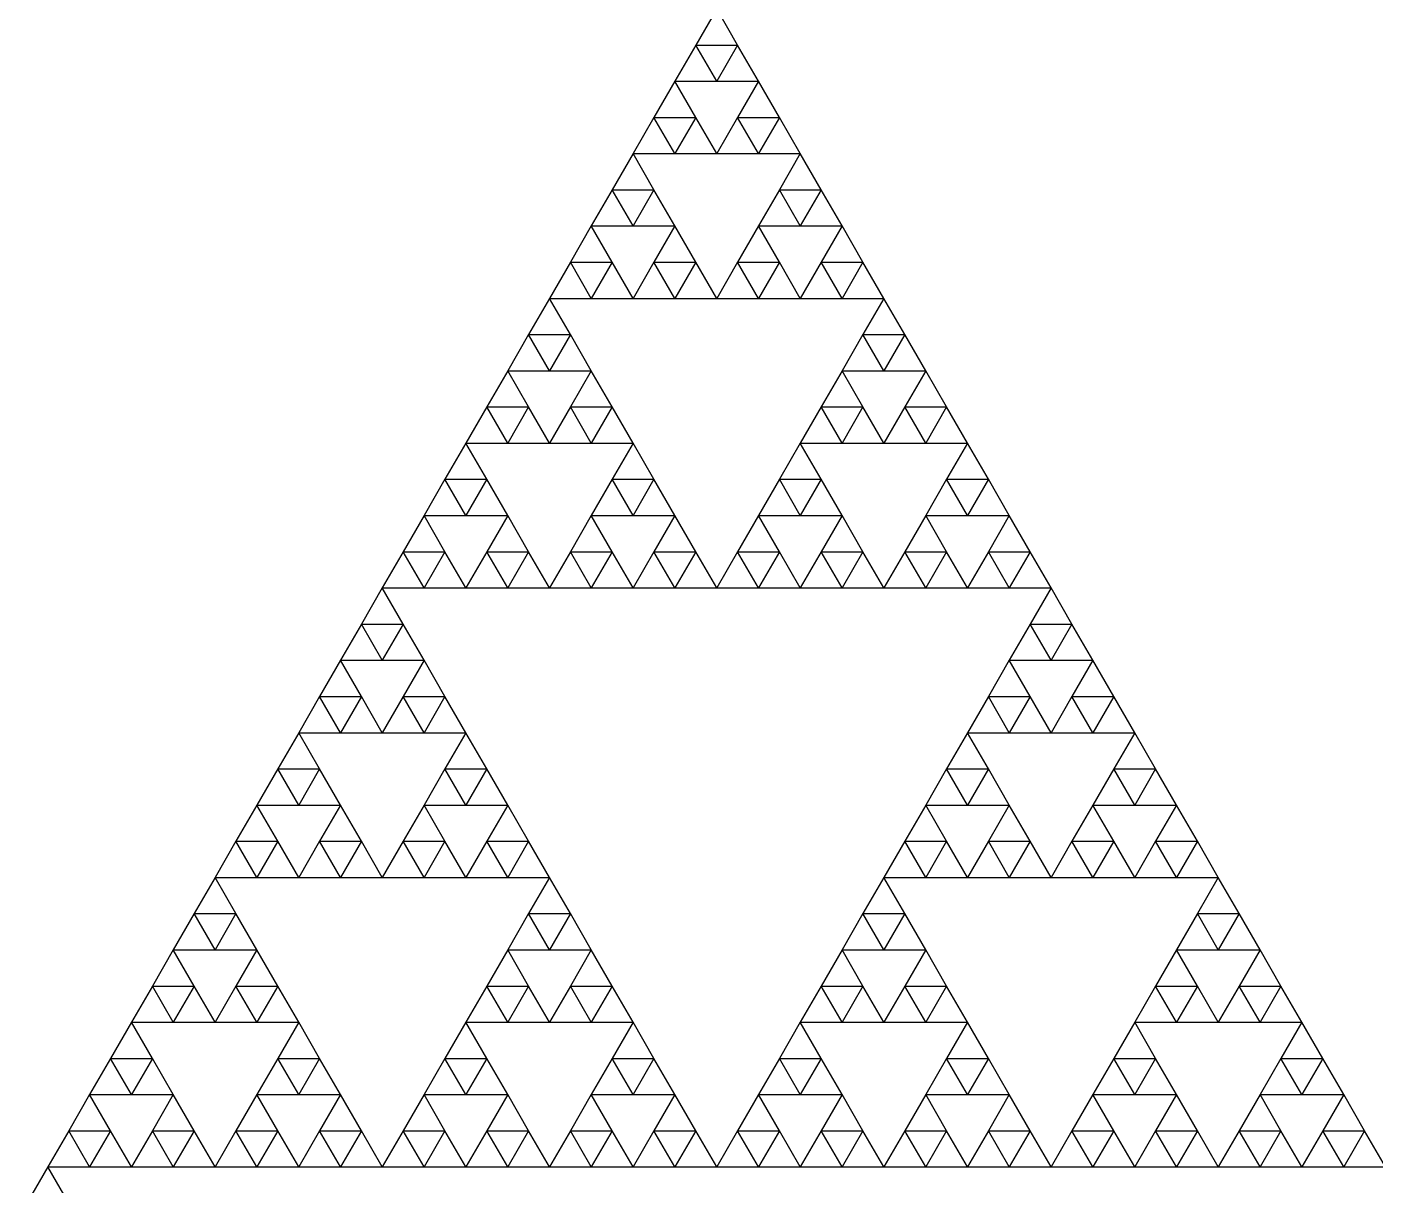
# Model space of a CAD drawing. Header units: metres. Extents: x -50 to 50, y -29 to 58.
# Drawn here: x -6.35 to -0.05, y 46.83 to 52.24 of the extents above; entities that cross this region are included whole.
import ezdxf

# ---------------------------------------------------------------- set-up
doc = ezdxf.new("R2010")
doc.units = ezdxf.units.M

msp = doc.modelspace()

# ---------------------------------------------------------------- linework, layer by layer
for p, q in [((-3.125, 52.3224), (-3.22266, 52.1532)), ((-3.02734, 52.1532), (-3.125, 52.3224)), ((-3.22266, 52.1532), (-3.32031, 51.9841)), ((-3.125, 51.9841), (-3.22266, 52.1532)), ((-3.22266, 52.1532), (-3.02734, 52.1532)), ((-3.02734, 52.1532), (-3.125, 51.9841)), ((-2.92969, 51.9841), (-3.02734, 52.1532)), ((-3.32031, 51.9841), (-3.41797, 51.8149)), ((-3.22266, 51.8149), (-3.32031, 51.9841)), ((-3.32031, 51.9841), (-3.125, 51.9841)), ((-3.125, 51.9841), (-2.92969, 51.9841)), ((-2.92969, 51.9841), (-3.02734, 51.8149)), ((-2.83203, 51.8149), (-2.92969, 51.9841)), ((-3.41797, 51.8149), (-3.51562, 51.6458)), ((-3.32031, 51.6458), (-3.41797, 51.8149)), ((-3.41797, 51.8149), (-3.22266, 51.8149)), ((-3.22266, 51.8149), (-3.32031, 51.6458)), ((-3.125, 51.6458), (-3.22266, 51.8149)), ((-3.02734, 51.8149), (-3.125, 51.6458)), ((-2.92969, 51.6458), (-3.02734, 51.8149)), ((-3.02734, 51.8149), (-2.83203, 51.8149)), ((-2.83203, 51.8149), (-2.92969, 51.6458)), ((-2.73438, 51.6458), (-2.83203, 51.8149)), ((-3.51562, 51.6458), (-3.61328, 51.4766)), ((-3.41797, 51.4766), (-3.51562, 51.6458)), ((-3.51562, 51.6458), (-3.32031, 51.6458)), ((-3.32031, 51.6458), (-3.125, 51.6458)), ((-3.125, 51.6458), (-2.92969, 51.6458)), ((-2.92969, 51.6458), (-2.73438, 51.6458)), ((-2.73438, 51.6458), (-2.83203, 51.4766)), ((-2.63672, 51.4766), (-2.73438, 51.6458)), ((-3.61328, 51.4766), (-3.71094, 51.3075)), ((-3.51562, 51.3075), (-3.61328, 51.4766)), ((-3.61328, 51.4766), (-3.41797, 51.4766)), ((-3.41797, 51.4766), (-3.51562, 51.3075)), ((-3.32031, 51.3075), (-3.41797, 51.4766)), ((-2.83203, 51.4766), (-2.92969, 51.3075)), ((-2.73438, 51.3075), (-2.83203, 51.4766)), ((-2.83203, 51.4766), (-2.63672, 51.4766)), ((-2.63672, 51.4766), (-2.73438, 51.3075)), ((-2.53906, 51.3075), (-2.63672, 51.4766)), ((-3.71094, 51.3075), (-3.80859, 51.1383)), ((-3.61328, 51.1383), (-3.71094, 51.3075)), ((-3.71094, 51.3075), (-3.51562, 51.3075)), ((-3.51562, 51.3075), (-3.32031, 51.3075)), ((-3.32031, 51.3075), (-3.41797, 51.1383)), ((-3.22266, 51.1383), (-3.32031, 51.3075)), ((-2.92969, 51.3075), (-3.02734, 51.1383)), ((-2.83203, 51.1383), (-2.92969, 51.3075)), ((-2.92969, 51.3075), (-2.73438, 51.3075)), ((-2.73438, 51.3075), (-2.53906, 51.3075)), ((-2.53906, 51.3075), (-2.63672, 51.1383)), ((-2.44141, 51.1383), (-2.53906, 51.3075)), ((-3.80859, 51.1383), (-3.90625, 50.9692)), ((-3.71094, 50.9692), (-3.80859, 51.1383)), ((-3.80859, 51.1383), (-3.61328, 51.1383)), ((-3.61328, 51.1383), (-3.71094, 50.9692)), ((-3.51562, 50.9692), (-3.61328, 51.1383)), ((-3.41797, 51.1383), (-3.51562, 50.9692)), ((-3.32031, 50.9692), (-3.41797, 51.1383)), ((-3.41797, 51.1383), (-3.22266, 51.1383)), ((-3.22266, 51.1383), (-3.32031, 50.9692)), ((-3.125, 50.9692), (-3.22266, 51.1383)), ((-3.02734, 51.1383), (-3.125, 50.9692)), ((-2.92969, 50.9692), (-3.02734, 51.1383)), ((-3.02734, 51.1383), (-2.83203, 51.1383)), ((-2.83203, 51.1383), (-2.92969, 50.9692)), ((-2.73438, 50.9692), (-2.83203, 51.1383)), ((-2.63672, 51.1383), (-2.73438, 50.9692)), ((-2.53906, 50.9692), (-2.63672, 51.1383)), ((-2.63672, 51.1383), (-2.44141, 51.1383)), ((-2.44141, 51.1383), (-2.53906, 50.9692)), ((-2.34375, 50.9692), (-2.44141, 51.1383)), ((-3.90625, 50.9692), (-4.00391, 50.8)), ((-3.80859, 50.8), (-3.90625, 50.9692)), ((-3.90625, 50.9692), (-3.71094, 50.9692)), ((-3.71094, 50.9692), (-3.51562, 50.9692)), ((-3.51562, 50.9692), (-3.32031, 50.9692)), ((-3.32031, 50.9692), (-3.125, 50.9692)), ((-3.125, 50.9692), (-2.92969, 50.9692)), ((-2.92969, 50.9692), (-2.73438, 50.9692)), ((-2.73438, 50.9692), (-2.53906, 50.9692)), ((-2.53906, 50.9692), (-2.34375, 50.9692)), ((-2.34375, 50.9692), (-2.44141, 50.8)), ((-2.24609, 50.8), (-2.34375, 50.9692)), ((-4.00391, 50.8), (-4.10156, 50.6309)), ((-3.90625, 50.6309), (-4.00391, 50.8)), ((-4.00391, 50.8), (-3.80859, 50.8)), ((-3.80859, 50.8), (-3.90625, 50.6309)), ((-3.71094, 50.6309), (-3.80859, 50.8)), ((-2.44141, 50.8), (-2.53906, 50.6309)), ((-2.34375, 50.6309), (-2.44141, 50.8)), ((-2.44141, 50.8), (-2.24609, 50.8)), ((-2.24609, 50.8), (-2.34375, 50.6309)), ((-2.14844, 50.6309), (-2.24609, 50.8)), ((-4.10156, 50.6309), (-4.19922, 50.4618)), ((-4.00391, 50.4618), (-4.10156, 50.6309)), ((-4.10156, 50.6309), (-3.90625, 50.6309)), ((-3.90625, 50.6309), (-3.71094, 50.6309)), ((-3.71094, 50.6309), (-3.80859, 50.4618)), ((-3.61328, 50.4618), (-3.71094, 50.6309)), ((-2.53906, 50.6309), (-2.63672, 50.4618)), ((-2.44141, 50.4618), (-2.53906, 50.6309)), ((-2.53906, 50.6309), (-2.34375, 50.6309)), ((-2.34375, 50.6309), (-2.14844, 50.6309)), ((-2.14844, 50.6309), (-2.24609, 50.4618)), ((-2.05078, 50.4618), (-2.14844, 50.6309)), ((-4.19922, 50.4618), (-4.29688, 50.2926)), ((-4.10156, 50.2926), (-4.19922, 50.4618)), ((-4.19922, 50.4618), (-4.00391, 50.4618)), ((-4.00391, 50.4618), (-4.10156, 50.2926)), ((-3.90625, 50.2926), (-4.00391, 50.4618)), ((-3.80859, 50.4618), (-3.90625, 50.2926)), ((-3.71094, 50.2926), (-3.80859, 50.4618)), ((-3.80859, 50.4618), (-3.61328, 50.4618)), ((-3.61328, 50.4618), (-3.71094, 50.2926)), ((-3.51562, 50.2926), (-3.61328, 50.4618)), ((-2.63672, 50.4618), (-2.73438, 50.2926)), ((-2.53906, 50.2926), (-2.63672, 50.4618)), ((-2.63672, 50.4618), (-2.44141, 50.4618)), ((-2.44141, 50.4618), (-2.53906, 50.2926)), ((-2.34375, 50.2926), (-2.44141, 50.4618)), ((-2.24609, 50.4618), (-2.34375, 50.2926)), ((-2.14844, 50.2926), (-2.24609, 50.4618)), ((-2.24609, 50.4618), (-2.05078, 50.4618)), ((-2.05078, 50.4618), (-2.14844, 50.2926)), ((-1.95312, 50.2926), (-2.05078, 50.4618)), ((-4.29688, 50.2926), (-4.39453, 50.1235)), ((-4.19922, 50.1235), (-4.29688, 50.2926)), ((-4.29688, 50.2926), (-4.10156, 50.2926)), ((-4.10156, 50.2926), (-3.90625, 50.2926)), ((-3.90625, 50.2926), (-3.71094, 50.2926)), ((-3.71094, 50.2926), (-3.51562, 50.2926)), ((-3.51562, 50.2926), (-3.61328, 50.1235)), ((-3.41797, 50.1235), (-3.51562, 50.2926)), ((-2.73438, 50.2926), (-2.83203, 50.1235)), ((-2.63672, 50.1235), (-2.73438, 50.2926)), ((-2.73438, 50.2926), (-2.53906, 50.2926)), ((-2.53906, 50.2926), (-2.34375, 50.2926)), ((-2.34375, 50.2926), (-2.14844, 50.2926)), ((-2.14844, 50.2926), (-1.95312, 50.2926)), ((-1.95312, 50.2926), (-2.05078, 50.1235)), ((-1.85547, 50.1235), (-1.95312, 50.2926)), ((-4.39453, 50.1235), (-4.49219, 49.9543)), ((-4.29688, 49.9543), (-4.39453, 50.1235)), ((-4.39453, 50.1235), (-4.19922, 50.1235)), ((-4.19922, 50.1235), (-4.29688, 49.9543)), ((-4.10156, 49.9543), (-4.19922, 50.1235)), ((-3.61328, 50.1235), (-3.71094, 49.9543)), ((-3.51562, 49.9543), (-3.61328, 50.1235)), ((-3.61328, 50.1235), (-3.41797, 50.1235)), ((-3.41797, 50.1235), (-3.51562, 49.9543)), ((-3.32031, 49.9543), (-3.41797, 50.1235)), ((-2.83203, 50.1235), (-2.92969, 49.9543)), ((-2.73438, 49.9543), (-2.83203, 50.1235)), ((-2.83203, 50.1235), (-2.63672, 50.1235)), ((-2.63672, 50.1235), (-2.73438, 49.9543)), ((-2.53906, 49.9543), (-2.63672, 50.1235)), ((-2.05078, 50.1235), (-2.14844, 49.9543)), ((-1.95312, 49.9543), (-2.05078, 50.1235)), ((-2.05078, 50.1235), (-1.85547, 50.1235)), ((-1.85547, 50.1235), (-1.95312, 49.9543)), ((-1.75781, 49.9543), (-1.85547, 50.1235)), ((-4.49219, 49.9543), (-4.58984, 49.7852)), ((-4.39453, 49.7852), (-4.49219, 49.9543)), ((-4.49219, 49.9543), (-4.29688, 49.9543)), ((-4.29688, 49.9543), (-4.10156, 49.9543)), ((-4.10156, 49.9543), (-4.19922, 49.7852)), ((-4.00391, 49.7852), (-4.10156, 49.9543)), ((-3.71094, 49.9543), (-3.80859, 49.7852)), ((-3.61328, 49.7852), (-3.71094, 49.9543)), ((-3.71094, 49.9543), (-3.51562, 49.9543)), ((-3.51562, 49.9543), (-3.32031, 49.9543)), ((-3.32031, 49.9543), (-3.41797, 49.7852)), ((-3.22266, 49.7852), (-3.32031, 49.9543)), ((-2.92969, 49.9543), (-3.02734, 49.7852)), ((-2.83203, 49.7852), (-2.92969, 49.9543)), ((-2.92969, 49.9543), (-2.73438, 49.9543)), ((-2.73438, 49.9543), (-2.53906, 49.9543)), ((-2.53906, 49.9543), (-2.63672, 49.7852)), ((-2.44141, 49.7852), (-2.53906, 49.9543)), ((-2.14844, 49.9543), (-2.24609, 49.7852)), ((-2.05078, 49.7852), (-2.14844, 49.9543)), ((-2.14844, 49.9543), (-1.95312, 49.9543)), ((-1.95312, 49.9543), (-1.75781, 49.9543)), ((-1.75781, 49.9543), (-1.85547, 49.7852)), ((-1.66016, 49.7852), (-1.75781, 49.9543)), ((-4.58984, 49.7852), (-4.6875, 49.616)), ((-4.49219, 49.616), (-4.58984, 49.7852)), ((-4.58984, 49.7852), (-4.39453, 49.7852)), ((-4.39453, 49.7852), (-4.49219, 49.616)), ((-4.29688, 49.616), (-4.39453, 49.7852)), ((-4.19922, 49.7852), (-4.29688, 49.616)), ((-4.10156, 49.616), (-4.19922, 49.7852)), ((-4.19922, 49.7852), (-4.00391, 49.7852)), ((-4.00391, 49.7852), (-4.10156, 49.616)), ((-3.90625, 49.616), (-4.00391, 49.7852)), ((-3.80859, 49.7852), (-3.90625, 49.616)), ((-3.71094, 49.616), (-3.80859, 49.7852)), ((-3.80859, 49.7852), (-3.61328, 49.7852)), ((-3.61328, 49.7852), (-3.71094, 49.616)), ((-3.51562, 49.616), (-3.61328, 49.7852)), ((-3.41797, 49.7852), (-3.51562, 49.616)), ((-3.32031, 49.616), (-3.41797, 49.7852)), ((-3.41797, 49.7852), (-3.22266, 49.7852)), ((-3.22266, 49.7852), (-3.32031, 49.616)), ((-3.125, 49.616), (-3.22266, 49.7852)), ((-3.02734, 49.7852), (-3.125, 49.616)), ((-2.92969, 49.616), (-3.02734, 49.7852)), ((-3.02734, 49.7852), (-2.83203, 49.7852)), ((-2.83203, 49.7852), (-2.92969, 49.616)), ((-2.73438, 49.616), (-2.83203, 49.7852)), ((-2.63672, 49.7852), (-2.73438, 49.616)), ((-2.53906, 49.616), (-2.63672, 49.7852)), ((-2.63672, 49.7852), (-2.44141, 49.7852)), ((-2.44141, 49.7852), (-2.53906, 49.616)), ((-2.34375, 49.616), (-2.44141, 49.7852)), ((-2.24609, 49.7852), (-2.34375, 49.616)), ((-2.14844, 49.616), (-2.24609, 49.7852)), ((-2.24609, 49.7852), (-2.05078, 49.7852)), ((-2.05078, 49.7852), (-2.14844, 49.616)), ((-1.95312, 49.616), (-2.05078, 49.7852)), ((-1.85547, 49.7852), (-1.95312, 49.616)), ((-1.75781, 49.616), (-1.85547, 49.7852)), ((-1.85547, 49.7852), (-1.66016, 49.7852)), ((-1.66016, 49.7852), (-1.75781, 49.616)), ((-1.5625, 49.616), (-1.66016, 49.7852)), ((-4.6875, 49.616), (-4.78516, 49.4469)), ((-4.58984, 49.4469), (-4.6875, 49.616)), ((-4.6875, 49.616), (-4.49219, 49.616)), ((-4.49219, 49.616), (-4.29688, 49.616)), ((-4.29688, 49.616), (-4.10156, 49.616)), ((-4.10156, 49.616), (-3.90625, 49.616)), ((-3.90625, 49.616), (-3.71094, 49.616)), ((-3.71094, 49.616), (-3.51562, 49.616)), ((-3.51562, 49.616), (-3.32031, 49.616)), ((-3.32031, 49.616), (-3.125, 49.616)), ((-3.125, 49.616), (-2.92969, 49.616)), ((-2.92969, 49.616), (-2.73438, 49.616)), ((-2.73438, 49.616), (-2.53906, 49.616)), ((-2.53906, 49.616), (-2.34375, 49.616)), ((-2.34375, 49.616), (-2.14844, 49.616)), ((-2.14844, 49.616), (-1.95312, 49.616)), ((-1.95312, 49.616), (-1.75781, 49.616)), ((-1.75781, 49.616), (-1.5625, 49.616)), ((-1.5625, 49.616), (-1.66016, 49.4469)), ((-1.46484, 49.4469), (-1.5625, 49.616)), ((-4.78516, 49.4469), (-4.88281, 49.2777)), ((-4.6875, 49.2777), (-4.78516, 49.4469)), ((-4.78516, 49.4469), (-4.58984, 49.4469)), ((-4.58984, 49.4469), (-4.6875, 49.2777)), ((-4.49219, 49.2777), (-4.58984, 49.4469)), ((-1.66016, 49.4469), (-1.75781, 49.2777)), ((-1.5625, 49.2777), (-1.66016, 49.4469)), ((-1.66016, 49.4469), (-1.46484, 49.4469)), ((-1.46484, 49.4469), (-1.5625, 49.2777)), ((-1.36719, 49.2777), (-1.46484, 49.4469)), ((-4.88281, 49.2777), (-4.98047, 49.1086)), ((-4.78516, 49.1086), (-4.88281, 49.2777)), ((-4.88281, 49.2777), (-4.6875, 49.2777)), ((-4.6875, 49.2777), (-4.49219, 49.2777)), ((-4.49219, 49.2777), (-4.58984, 49.1086)), ((-4.39453, 49.1086), (-4.49219, 49.2777)), ((-1.75781, 49.2777), (-1.85547, 49.1086)), ((-1.66016, 49.1086), (-1.75781, 49.2777)), ((-1.75781, 49.2777), (-1.5625, 49.2777)), ((-1.5625, 49.2777), (-1.36719, 49.2777)), ((-1.36719, 49.2777), (-1.46484, 49.1086)), ((-1.26953, 49.1086), (-1.36719, 49.2777)), ((-4.98047, 49.1086), (-5.07812, 48.9394)), ((-4.88281, 48.9394), (-4.98047, 49.1086)), ((-4.98047, 49.1086), (-4.78516, 49.1086)), ((-4.78516, 49.1086), (-4.88281, 48.9394)), ((-4.6875, 48.9394), (-4.78516, 49.1086)), ((-4.58984, 49.1086), (-4.6875, 48.9394)), ((-4.49219, 48.9394), (-4.58984, 49.1086)), ((-4.58984, 49.1086), (-4.39453, 49.1086)), ((-4.39453, 49.1086), (-4.49219, 48.9394)), ((-4.29688, 48.9394), (-4.39453, 49.1086)), ((-1.85547, 49.1086), (-1.95312, 48.9394)), ((-1.75781, 48.9394), (-1.85547, 49.1086)), ((-1.85547, 49.1086), (-1.66016, 49.1086)), ((-1.66016, 49.1086), (-1.75781, 48.9394)), ((-1.5625, 48.9394), (-1.66016, 49.1086)), ((-1.46484, 49.1086), (-1.5625, 48.9394)), ((-1.36719, 48.9394), (-1.46484, 49.1086)), ((-1.46484, 49.1086), (-1.26953, 49.1086)), ((-1.26953, 49.1086), (-1.36719, 48.9394)), ((-1.17188, 48.9394), (-1.26953, 49.1086)), ((-5.07812, 48.9394), (-5.17578, 48.7703)), ((-4.98047, 48.7703), (-5.07812, 48.9394)), ((-5.07812, 48.9394), (-4.88281, 48.9394)), ((-4.88281, 48.9394), (-4.6875, 48.9394)), ((-4.6875, 48.9394), (-4.49219, 48.9394)), ((-4.49219, 48.9394), (-4.29688, 48.9394)), ((-4.29688, 48.9394), (-4.39453, 48.7703)), ((-4.19922, 48.7703), (-4.29688, 48.9394)), ((-1.95312, 48.9394), (-2.05078, 48.7703)), ((-1.85547, 48.7703), (-1.95312, 48.9394)), ((-1.95312, 48.9394), (-1.75781, 48.9394)), ((-1.75781, 48.9394), (-1.5625, 48.9394)), ((-1.5625, 48.9394), (-1.36719, 48.9394)), ((-1.36719, 48.9394), (-1.17188, 48.9394)), ((-1.17188, 48.9394), (-1.26953, 48.7703)), ((-1.07422, 48.7703), (-1.17188, 48.9394)), ((-5.17578, 48.7703), (-5.27344, 48.6012)), ((-5.07812, 48.6012), (-5.17578, 48.7703)), ((-5.17578, 48.7703), (-4.98047, 48.7703)), ((-4.98047, 48.7703), (-5.07812, 48.6012)), ((-4.88281, 48.6012), (-4.98047, 48.7703)), ((-4.39453, 48.7703), (-4.49219, 48.6012)), ((-4.29688, 48.6012), (-4.39453, 48.7703)), ((-4.39453, 48.7703), (-4.19922, 48.7703)), ((-4.19922, 48.7703), (-4.29688, 48.6012)), ((-4.10156, 48.6012), (-4.19922, 48.7703)), ((-2.05078, 48.7703), (-2.14844, 48.6012)), ((-1.95312, 48.6012), (-2.05078, 48.7703)), ((-2.05078, 48.7703), (-1.85547, 48.7703)), ((-1.85547, 48.7703), (-1.95312, 48.6012)), ((-1.75781, 48.6012), (-1.85547, 48.7703)), ((-1.26953, 48.7703), (-1.36719, 48.6012)), ((-1.17188, 48.6012), (-1.26953, 48.7703)), ((-1.26953, 48.7703), (-1.07422, 48.7703)), ((-1.07422, 48.7703), (-1.17188, 48.6012)), ((-0.97656, 48.6012), (-1.07422, 48.7703)), ((-5.27344, 48.6012), (-5.37109, 48.432)), ((-5.17578, 48.432), (-5.27344, 48.6012)), ((-5.27344, 48.6012), (-5.07812, 48.6012)), ((-5.07812, 48.6012), (-4.88281, 48.6012)), ((-4.88281, 48.6012), (-4.98047, 48.432)), ((-4.78516, 48.432), (-4.88281, 48.6012)), ((-4.49219, 48.6012), (-4.58984, 48.432)), ((-4.39453, 48.432), (-4.49219, 48.6012)), ((-4.49219, 48.6012), (-4.29688, 48.6012)), ((-4.29688, 48.6012), (-4.10156, 48.6012)), ((-4.10156, 48.6012), (-4.19922, 48.432)), ((-4.00391, 48.432), (-4.10156, 48.6012)), ((-2.14844, 48.6012), (-2.24609, 48.432)), ((-2.05078, 48.432), (-2.14844, 48.6012)), ((-2.14844, 48.6012), (-1.95312, 48.6012)), ((-1.95312, 48.6012), (-1.75781, 48.6012)), ((-1.75781, 48.6012), (-1.85547, 48.432)), ((-1.66016, 48.432), (-1.75781, 48.6012)), ((-1.36719, 48.6012), (-1.46484, 48.432)), ((-1.26953, 48.432), (-1.36719, 48.6012)), ((-1.36719, 48.6012), (-1.17188, 48.6012)), ((-1.17188, 48.6012), (-0.97656, 48.6012)), ((-0.97656, 48.6012), (-1.07422, 48.432)), ((-0.87891, 48.432), (-0.97656, 48.6012)), ((-5.37109, 48.432), (-5.46875, 48.2629)), ((-5.27344, 48.2629), (-5.37109, 48.432)), ((-5.37109, 48.432), (-5.17578, 48.432)), ((-5.17578, 48.432), (-5.27344, 48.2629)), ((-5.07812, 48.2629), (-5.17578, 48.432)), ((-4.98047, 48.432), (-5.07812, 48.2629)), ((-4.88281, 48.2629), (-4.98047, 48.432)), ((-4.98047, 48.432), (-4.78516, 48.432)), ((-4.78516, 48.432), (-4.88281, 48.2629)), ((-4.6875, 48.2629), (-4.78516, 48.432)), ((-4.58984, 48.432), (-4.6875, 48.2629)), ((-4.49219, 48.2629), (-4.58984, 48.432)), ((-4.58984, 48.432), (-4.39453, 48.432)), ((-4.39453, 48.432), (-4.49219, 48.2629)), ((-4.29688, 48.2629), (-4.39453, 48.432)), ((-4.19922, 48.432), (-4.29688, 48.2629)), ((-4.10156, 48.2629), (-4.19922, 48.432)), ((-4.19922, 48.432), (-4.00391, 48.432)), ((-4.00391, 48.432), (-4.10156, 48.2629)), ((-3.90625, 48.2629), (-4.00391, 48.432)), ((-2.24609, 48.432), (-2.34375, 48.2629)), ((-2.14844, 48.2629), (-2.24609, 48.432)), ((-2.24609, 48.432), (-2.05078, 48.432)), ((-2.05078, 48.432), (-2.14844, 48.2629)), ((-1.95312, 48.2629), (-2.05078, 48.432)), ((-1.85547, 48.432), (-1.95312, 48.2629)), ((-1.75781, 48.2629), (-1.85547, 48.432)), ((-1.85547, 48.432), (-1.66016, 48.432)), ((-1.66016, 48.432), (-1.75781, 48.2629)), ((-1.5625, 48.2629), (-1.66016, 48.432)), ((-1.46484, 48.432), (-1.5625, 48.2629)), ((-1.36719, 48.2629), (-1.46484, 48.432)), ((-1.46484, 48.432), (-1.26953, 48.432)), ((-1.26953, 48.432), (-1.36719, 48.2629)), ((-1.17188, 48.2629), (-1.26953, 48.432)), ((-1.07422, 48.432), (-1.17188, 48.2629)), ((-0.97656, 48.2629), (-1.07422, 48.432)), ((-1.07422, 48.432), (-0.87891, 48.432)), ((-0.87891, 48.432), (-0.97656, 48.2629)), ((-0.78125, 48.2629), (-0.87891, 48.432)), ((-5.46875, 48.2629), (-5.56641, 48.0937)), ((-5.37109, 48.0937), (-5.46875, 48.2629)), ((-5.46875, 48.2629), (-5.27344, 48.2629)), ((-5.27344, 48.2629), (-5.07812, 48.2629)), ((-5.07812, 48.2629), (-4.88281, 48.2629)), ((-4.88281, 48.2629), (-4.6875, 48.2629)), ((-4.6875, 48.2629), (-4.49219, 48.2629)), ((-4.49219, 48.2629), (-4.29688, 48.2629)), ((-4.29688, 48.2629), (-4.10156, 48.2629)), ((-4.10156, 48.2629), (-3.90625, 48.2629)), ((-3.90625, 48.2629), (-4.00391, 48.0937)), ((-3.80859, 48.0937), (-3.90625, 48.2629)), ((-2.34375, 48.2629), (-2.44141, 48.0937)), ((-2.24609, 48.0937), (-2.34375, 48.2629)), ((-2.34375, 48.2629), (-2.14844, 48.2629)), ((-2.14844, 48.2629), (-1.95312, 48.2629)), ((-1.95312, 48.2629), (-1.75781, 48.2629)), ((-1.75781, 48.2629), (-1.5625, 48.2629)), ((-1.5625, 48.2629), (-1.36719, 48.2629)), ((-1.36719, 48.2629), (-1.17188, 48.2629)), ((-1.17188, 48.2629), (-0.97656, 48.2629)), ((-0.97656, 48.2629), (-0.78125, 48.2629)), ((-0.78125, 48.2629), (-0.87891, 48.0937)), ((-0.68359, 48.0937), (-0.78125, 48.2629)), ((-5.56641, 48.0937), (-5.66406, 47.9246)), ((-5.46875, 47.9246), (-5.56641, 48.0937)), ((-5.56641, 48.0937), (-5.37109, 48.0937)), ((-5.37109, 48.0937), (-5.46875, 47.9246)), ((-5.27344, 47.9246), (-5.37109, 48.0937)), ((-4.00391, 48.0937), (-4.10156, 47.9246)), ((-3.90625, 47.9246), (-4.00391, 48.0937)), ((-4.00391, 48.0937), (-3.80859, 48.0937)), ((-3.80859, 48.0937), (-3.90625, 47.9246)), ((-3.71094, 47.9246), (-3.80859, 48.0937)), ((-2.44141, 48.0937), (-2.53906, 47.9246)), ((-2.34375, 47.9246), (-2.44141, 48.0937)), ((-2.44141, 48.0937), (-2.24609, 48.0937)), ((-2.24609, 48.0937), (-2.34375, 47.9246)), ((-2.14844, 47.9246), (-2.24609, 48.0937)), ((-0.87891, 48.0937), (-0.97656, 47.9246)), ((-0.78125, 47.9246), (-0.87891, 48.0937)), ((-0.87891, 48.0937), (-0.68359, 48.0937)), ((-0.68359, 48.0937), (-0.78125, 47.9246)), ((-0.58594, 47.9246), (-0.68359, 48.0937)), ((-5.66406, 47.9246), (-5.76172, 47.7554)), ((-5.56641, 47.7554), (-5.66406, 47.9246)), ((-5.66406, 47.9246), (-5.46875, 47.9246)), ((-5.46875, 47.9246), (-5.27344, 47.9246)), ((-5.27344, 47.9246), (-5.37109, 47.7554)), ((-5.17578, 47.7554), (-5.27344, 47.9246)), ((-4.10156, 47.9246), (-4.19922, 47.7554)), ((-4.00391, 47.7554), (-4.10156, 47.9246)), ((-4.10156, 47.9246), (-3.90625, 47.9246)), ((-3.90625, 47.9246), (-3.71094, 47.9246)), ((-3.71094, 47.9246), (-3.80859, 47.7554)), ((-3.61328, 47.7554), (-3.71094, 47.9246)), ((-2.53906, 47.9246), (-2.63672, 47.7554)), ((-2.44141, 47.7554), (-2.53906, 47.9246)), ((-2.53906, 47.9246), (-2.34375, 47.9246)), ((-2.34375, 47.9246), (-2.14844, 47.9246)), ((-2.14844, 47.9246), (-2.24609, 47.7554)), ((-2.05078, 47.7554), (-2.14844, 47.9246)), ((-0.97656, 47.9246), (-1.07422, 47.7554)), ((-0.87891, 47.7554), (-0.97656, 47.9246)), ((-0.97656, 47.9246), (-0.78125, 47.9246)), ((-0.78125, 47.9246), (-0.58594, 47.9246)), ((-0.58594, 47.9246), (-0.68359, 47.7554)), ((-0.48828, 47.7554), (-0.58594, 47.9246)), ((-5.76172, 47.7554), (-5.85938, 47.5863)), ((-5.66406, 47.5863), (-5.76172, 47.7554)), ((-5.76172, 47.7554), (-5.56641, 47.7554)), ((-5.56641, 47.7554), (-5.66406, 47.5863)), ((-5.46875, 47.5863), (-5.56641, 47.7554)), ((-5.37109, 47.7554), (-5.46875, 47.5863)), ((-5.27344, 47.5863), (-5.37109, 47.7554)), ((-5.37109, 47.7554), (-5.17578, 47.7554)), ((-5.17578, 47.7554), (-5.27344, 47.5863)), ((-5.07812, 47.5863), (-5.17578, 47.7554)), ((-4.19922, 47.7554), (-4.29688, 47.5863)), ((-4.10156, 47.5863), (-4.19922, 47.7554)), ((-4.19922, 47.7554), (-4.00391, 47.7554)), ((-4.00391, 47.7554), (-4.10156, 47.5863)), ((-3.90625, 47.5863), (-4.00391, 47.7554)), ((-3.80859, 47.7554), (-3.90625, 47.5863)), ((-3.71094, 47.5863), (-3.80859, 47.7554)), ((-3.80859, 47.7554), (-3.61328, 47.7554)), ((-3.61328, 47.7554), (-3.71094, 47.5863)), ((-3.51562, 47.5863), (-3.61328, 47.7554)), ((-2.63672, 47.7554), (-2.73438, 47.5863)), ((-2.53906, 47.5863), (-2.63672, 47.7554)), ((-2.63672, 47.7554), (-2.44141, 47.7554)), ((-2.44141, 47.7554), (-2.53906, 47.5863)), ((-2.34375, 47.5863), (-2.44141, 47.7554)), ((-2.24609, 47.7554), (-2.34375, 47.5863)), ((-2.14844, 47.5863), (-2.24609, 47.7554)), ((-2.24609, 47.7554), (-2.05078, 47.7554)), ((-2.05078, 47.7554), (-2.14844, 47.5863)), ((-1.95312, 47.5863), (-2.05078, 47.7554)), ((-1.07422, 47.7554), (-1.17188, 47.5863)), ((-0.97656, 47.5863), (-1.07422, 47.7554)), ((-1.07422, 47.7554), (-0.87891, 47.7554)), ((-0.87891, 47.7554), (-0.97656, 47.5863)), ((-0.78125, 47.5863), (-0.87891, 47.7554)), ((-0.68359, 47.7554), (-0.78125, 47.5863)), ((-0.58594, 47.5863), (-0.68359, 47.7554)), ((-0.68359, 47.7554), (-0.48828, 47.7554)), ((-0.48828, 47.7554), (-0.58594, 47.5863)), ((-0.39062, 47.5863), (-0.48828, 47.7554)), ((-5.85938, 47.5863), (-5.95703, 47.4171)), ((-5.76172, 47.4171), (-5.85938, 47.5863)), ((-5.85938, 47.5863), (-5.66406, 47.5863)), ((-5.66406, 47.5863), (-5.46875, 47.5863)), ((-5.46875, 47.5863), (-5.27344, 47.5863)), ((-5.27344, 47.5863), (-5.07812, 47.5863)), ((-5.07812, 47.5863), (-5.17578, 47.4171)), ((-4.98047, 47.4171), (-5.07812, 47.5863)), ((-4.29688, 47.5863), (-4.39453, 47.4171)), ((-4.19922, 47.4171), (-4.29688, 47.5863)), ((-4.29688, 47.5863), (-4.10156, 47.5863)), ((-4.10156, 47.5863), (-3.90625, 47.5863)), ((-3.90625, 47.5863), (-3.71094, 47.5863)), ((-3.71094, 47.5863), (-3.51562, 47.5863)), ((-3.51562, 47.5863), (-3.61328, 47.4171)), ((-3.41797, 47.4171), (-3.51562, 47.5863)), ((-2.73438, 47.5863), (-2.83203, 47.4171)), ((-2.63672, 47.4171), (-2.73438, 47.5863)), ((-2.73438, 47.5863), (-2.53906, 47.5863)), ((-2.53906, 47.5863), (-2.34375, 47.5863)), ((-2.34375, 47.5863), (-2.14844, 47.5863)), ((-2.14844, 47.5863), (-1.95312, 47.5863)), ((-1.95312, 47.5863), (-2.05078, 47.4171)), ((-1.85547, 47.4171), (-1.95312, 47.5863)), ((-1.17188, 47.5863), (-1.26953, 47.4171)), ((-1.07422, 47.4171), (-1.17188, 47.5863)), ((-1.17188, 47.5863), (-0.97656, 47.5863)), ((-0.97656, 47.5863), (-0.78125, 47.5863)), ((-0.78125, 47.5863), (-0.58594, 47.5863)), ((-0.58594, 47.5863), (-0.39062, 47.5863)), ((-0.39062, 47.5863), (-0.48828, 47.4171)), ((-0.29297, 47.4171), (-0.39062, 47.5863)), ((-5.95703, 47.4171), (-6.05469, 47.248)), ((-5.85938, 47.248), (-5.95703, 47.4171)), ((-5.95703, 47.4171), (-5.76172, 47.4171)), ((-5.76172, 47.4171), (-5.85938, 47.248)), ((-5.66406, 47.248), (-5.76172, 47.4171)), ((-5.17578, 47.4171), (-5.27344, 47.248)), ((-5.07812, 47.248), (-5.17578, 47.4171)), ((-5.17578, 47.4171), (-4.98047, 47.4171)), ((-4.98047, 47.4171), (-5.07812, 47.248)), ((-4.88281, 47.248), (-4.98047, 47.4171)), ((-4.39453, 47.4171), (-4.49219, 47.248)), ((-4.29688, 47.248), (-4.39453, 47.4171)), ((-4.39453, 47.4171), (-4.19922, 47.4171)), ((-4.19922, 47.4171), (-4.29688, 47.248)), ((-4.10156, 47.248), (-4.19922, 47.4171)), ((-3.61328, 47.4171), (-3.71094, 47.248)), ((-3.51562, 47.248), (-3.61328, 47.4171)), ((-3.61328, 47.4171), (-3.41797, 47.4171)), ((-3.41797, 47.4171), (-3.51562, 47.248)), ((-3.32031, 47.248), (-3.41797, 47.4171)), ((-2.83203, 47.4171), (-2.92969, 47.248)), ((-2.73438, 47.248), (-2.83203, 47.4171)), ((-2.83203, 47.4171), (-2.63672, 47.4171)), ((-2.63672, 47.4171), (-2.73438, 47.248)), ((-2.53906, 47.248), (-2.63672, 47.4171)), ((-2.05078, 47.4171), (-2.14844, 47.248)), ((-1.95312, 47.248), (-2.05078, 47.4171)), ((-2.05078, 47.4171), (-1.85547, 47.4171)), ((-1.85547, 47.4171), (-1.95312, 47.248)), ((-1.75781, 47.248), (-1.85547, 47.4171)), ((-1.26953, 47.4171), (-1.36719, 47.248)), ((-1.17188, 47.248), (-1.26953, 47.4171)), ((-1.26953, 47.4171), (-1.07422, 47.4171)), ((-1.07422, 47.4171), (-1.17188, 47.248)), ((-0.97656, 47.248), (-1.07422, 47.4171)), ((-0.48828, 47.4171), (-0.58594, 47.248)), ((-0.39062, 47.248), (-0.48828, 47.4171)), ((-0.48828, 47.4171), (-0.29297, 47.4171)), ((-0.29297, 47.4171), (-0.39062, 47.248)), ((-0.19531, 47.248), (-0.29297, 47.4171)), ((-6.05469, 47.248), (-6.15234, 47.0789)), ((-5.95703, 47.0789), (-6.05469, 47.248)), ((-6.05469, 47.248), (-5.85938, 47.248)), ((-5.85938, 47.248), (-5.66406, 47.248)), ((-5.66406, 47.248), (-5.76172, 47.0789)), ((-5.56641, 47.0789), (-5.66406, 47.248)), ((-5.27344, 47.248), (-5.37109, 47.0789)), ((-5.17578, 47.0789), (-5.27344, 47.248)), ((-5.27344, 47.248), (-5.07812, 47.248)), ((-5.07812, 47.248), (-4.88281, 47.248)), ((-4.88281, 47.248), (-4.98047, 47.0789)), ((-4.78516, 47.0789), (-4.88281, 47.248)), ((-4.49219, 47.248), (-4.58984, 47.0789)), ((-4.39453, 47.0789), (-4.49219, 47.248)), ((-4.49219, 47.248), (-4.29688, 47.248)), ((-4.29688, 47.248), (-4.10156, 47.248)), ((-4.10156, 47.248), (-4.19922, 47.0789)), ((-4.00391, 47.0789), (-4.10156, 47.248)), ((-3.71094, 47.248), (-3.80859, 47.0789)), ((-3.61328, 47.0789), (-3.71094, 47.248)), ((-3.71094, 47.248), (-3.51562, 47.248)), ((-3.51562, 47.248), (-3.32031, 47.248)), ((-3.32031, 47.248), (-3.41797, 47.0789)), ((-3.22266, 47.0789), (-3.32031, 47.248)), ((-2.92969, 47.248), (-3.02734, 47.0789)), ((-2.83203, 47.0789), (-2.92969, 47.248)), ((-2.92969, 47.248), (-2.73438, 47.248)), ((-2.73438, 47.248), (-2.53906, 47.248)), ((-2.53906, 47.248), (-2.63672, 47.0789)), ((-2.44141, 47.0789), (-2.53906, 47.248)), ((-2.14844, 47.248), (-2.24609, 47.0789)), ((-2.05078, 47.0789), (-2.14844, 47.248)), ((-2.14844, 47.248), (-1.95312, 47.248)), ((-1.95312, 47.248), (-1.75781, 47.248)), ((-1.75781, 47.248), (-1.85547, 47.0789)), ((-1.66016, 47.0789), (-1.75781, 47.248)), ((-1.36719, 47.248), (-1.46484, 47.0789)), ((-1.26953, 47.0789), (-1.36719, 47.248)), ((-1.36719, 47.248), (-1.17188, 47.248)), ((-1.17188, 47.248), (-0.97656, 47.248)), ((-0.97656, 47.248), (-1.07422, 47.0789)), ((-0.87891, 47.0789), (-0.97656, 47.248)), ((-0.58594, 47.248), (-0.68359, 47.0789)), ((-0.48828, 47.0789), (-0.58594, 47.248)), ((-0.58594, 47.248), (-0.39062, 47.248)), ((-0.39062, 47.248), (-0.19531, 47.248)), ((-0.19531, 47.248), (-0.29297, 47.0789)), ((-0.09766, 47.0789), (-0.19531, 47.248)), ((-6.15234, 47.0789), (-6.25, 46.9097)), ((-6.05469, 46.9097), (-6.15234, 47.0789)), ((-6.15234, 47.0789), (-5.95703, 47.0789)), ((-5.95703, 47.0789), (-6.05469, 46.9097)), ((-5.85938, 46.9097), (-5.95703, 47.0789)), ((-5.76172, 47.0789), (-5.85938, 46.9097)), ((-5.66406, 46.9097), (-5.76172, 47.0789)), ((-5.76172, 47.0789), (-5.56641, 47.0789)), ((-5.56641, 47.0789), (-5.66406, 46.9097)), ((-5.46875, 46.9097), (-5.56641, 47.0789)), ((-5.37109, 47.0789), (-5.46875, 46.9097)), ((-5.27344, 46.9097), (-5.37109, 47.0789)), ((-5.37109, 47.0789), (-5.17578, 47.0789)), ((-5.17578, 47.0789), (-5.27344, 46.9097)), ((-5.07812, 46.9097), (-5.17578, 47.0789)), ((-4.98047, 47.0789), (-5.07812, 46.9097)), ((-4.88281, 46.9097), (-4.98047, 47.0789)), ((-4.98047, 47.0789), (-4.78516, 47.0789)), ((-4.78516, 47.0789), (-4.88281, 46.9097)), ((-4.6875, 46.9097), (-4.78516, 47.0789)), ((-4.58984, 47.0789), (-4.6875, 46.9097)), ((-4.49219, 46.9097), (-4.58984, 47.0789)), ((-4.58984, 47.0789), (-4.39453, 47.0789)), ((-4.39453, 47.0789), (-4.49219, 46.9097)), ((-4.29688, 46.9097), (-4.39453, 47.0789)), ((-4.19922, 47.0789), (-4.29688, 46.9097)), ((-4.10156, 46.9097), (-4.19922, 47.0789)), ((-4.19922, 47.0789), (-4.00391, 47.0789)), ((-4.00391, 47.0789), (-4.10156, 46.9097)), ((-3.90625, 46.9097), (-4.00391, 47.0789)), ((-3.80859, 47.0789), (-3.90625, 46.9097)), ((-3.71094, 46.9097), (-3.80859, 47.0789)), ((-3.80859, 47.0789), (-3.61328, 47.0789)), ((-3.61328, 47.0789), (-3.71094, 46.9097)), ((-3.51562, 46.9097), (-3.61328, 47.0789)), ((-3.41797, 47.0789), (-3.51562, 46.9097)), ((-3.32031, 46.9097), (-3.41797, 47.0789)), ((-3.41797, 47.0789), (-3.22266, 47.0789)), ((-3.22266, 47.0789), (-3.32031, 46.9097)), ((-3.125, 46.9097), (-3.22266, 47.0789)), ((-3.02734, 47.0789), (-3.125, 46.9097)), ((-2.92969, 46.9097), (-3.02734, 47.0789)), ((-3.02734, 47.0789), (-2.83203, 47.0789)), ((-2.83203, 47.0789), (-2.92969, 46.9097)), ((-2.73438, 46.9097), (-2.83203, 47.0789)), ((-2.63672, 47.0789), (-2.73438, 46.9097)), ((-2.53906, 46.9097), (-2.63672, 47.0789)), ((-2.63672, 47.0789), (-2.44141, 47.0789)), ((-2.44141, 47.0789), (-2.53906, 46.9097)), ((-2.34375, 46.9097), (-2.44141, 47.0789)), ((-2.24609, 47.0789), (-2.34375, 46.9097)), ((-2.14844, 46.9097), (-2.24609, 47.0789)), ((-2.24609, 47.0789), (-2.05078, 47.0789)), ((-2.05078, 47.0789), (-2.14844, 46.9097)), ((-1.95312, 46.9097), (-2.05078, 47.0789)), ((-1.85547, 47.0789), (-1.95312, 46.9097)), ((-1.75781, 46.9097), (-1.85547, 47.0789)), ((-1.85547, 47.0789), (-1.66016, 47.0789)), ((-1.66016, 47.0789), (-1.75781, 46.9097)), ((-1.5625, 46.9097), (-1.66016, 47.0789)), ((-1.46484, 47.0789), (-1.5625, 46.9097)), ((-1.36719, 46.9097), (-1.46484, 47.0789)), ((-1.46484, 47.0789), (-1.26953, 47.0789)), ((-1.26953, 47.0789), (-1.36719, 46.9097)), ((-1.17188, 46.9097), (-1.26953, 47.0789)), ((-1.07422, 47.0789), (-1.17188, 46.9097)), ((-0.97656, 46.9097), (-1.07422, 47.0789)), ((-1.07422, 47.0789), (-0.87891, 47.0789)), ((-0.87891, 47.0789), (-0.97656, 46.9097)), ((-0.78125, 46.9097), (-0.87891, 47.0789)), ((-0.68359, 47.0789), (-0.78125, 46.9097)), ((-0.58594, 46.9097), (-0.68359, 47.0789)), ((-0.68359, 47.0789), (-0.48828, 47.0789)), ((-0.48828, 47.0789), (-0.58594, 46.9097)), ((-0.39062, 46.9097), (-0.48828, 47.0789)), ((-0.29297, 47.0789), (-0.39062, 46.9097)), ((-0.19531, 46.9097), (-0.29297, 47.0789)), ((-0.29297, 47.0789), (-0.09766, 47.0789)), ((-0.09766, 47.0789), (-0.19531, 46.9097)), ((0, 46.9097), (-0.09766, 47.0789)), ((-6.25, 46.9097), (-6.34766, 46.7405)), ((-6.15234, 46.7405), (-6.25, 46.9097)), ((-6.25, 46.9097), (-6.05469, 46.9097)), ((-6.05469, 46.9097), (-5.85938, 46.9097)), ((-5.85938, 46.9097), (-5.66406, 46.9097)), ((-5.66406, 46.9097), (-5.46875, 46.9097)), ((-5.46875, 46.9097), (-5.27344, 46.9097)), ((-5.27344, 46.9097), (-5.07812, 46.9097)), ((-5.07812, 46.9097), (-4.88281, 46.9097)), ((-4.88281, 46.9097), (-4.6875, 46.9097)), ((-4.6875, 46.9097), (-4.49219, 46.9097)), ((-4.49219, 46.9097), (-4.29688, 46.9097)), ((-4.29688, 46.9097), (-4.10156, 46.9097)), ((-4.10156, 46.9097), (-3.90625, 46.9097)), ((-3.90625, 46.9097), (-3.71094, 46.9097)), ((-3.71094, 46.9097), (-3.51562, 46.9097)), ((-3.51562, 46.9097), (-3.32031, 46.9097)), ((-3.32031, 46.9097), (-3.125, 46.9097)), ((-3.125, 46.9097), (-2.92969, 46.9097)), ((-2.92969, 46.9097), (-2.73438, 46.9097)), ((-2.73438, 46.9097), (-2.53906, 46.9097)), ((-2.53906, 46.9097), (-2.34375, 46.9097)), ((-2.34375, 46.9097), (-2.14844, 46.9097)), ((-2.14844, 46.9097), (-1.95312, 46.9097)), ((-1.95312, 46.9097), (-1.75781, 46.9097)), ((-1.75781, 46.9097), (-1.5625, 46.9097)), ((-1.5625, 46.9097), (-1.36719, 46.9097)), ((-1.36719, 46.9097), (-1.17188, 46.9097)), ((-1.17188, 46.9097), (-0.97656, 46.9097)), ((-0.97656, 46.9097), (-0.78125, 46.9097)), ((-0.78125, 46.9097), (-0.58594, 46.9097)), ((-0.58594, 46.9097), (-0.39062, 46.9097)), ((-0.39062, 46.9097), (-0.19531, 46.9097)), ((-0.19531, 46.9097), (0, 46.9097))]:
    msp.add_line(p, q)

doc.saveas('drawing.dxf')
